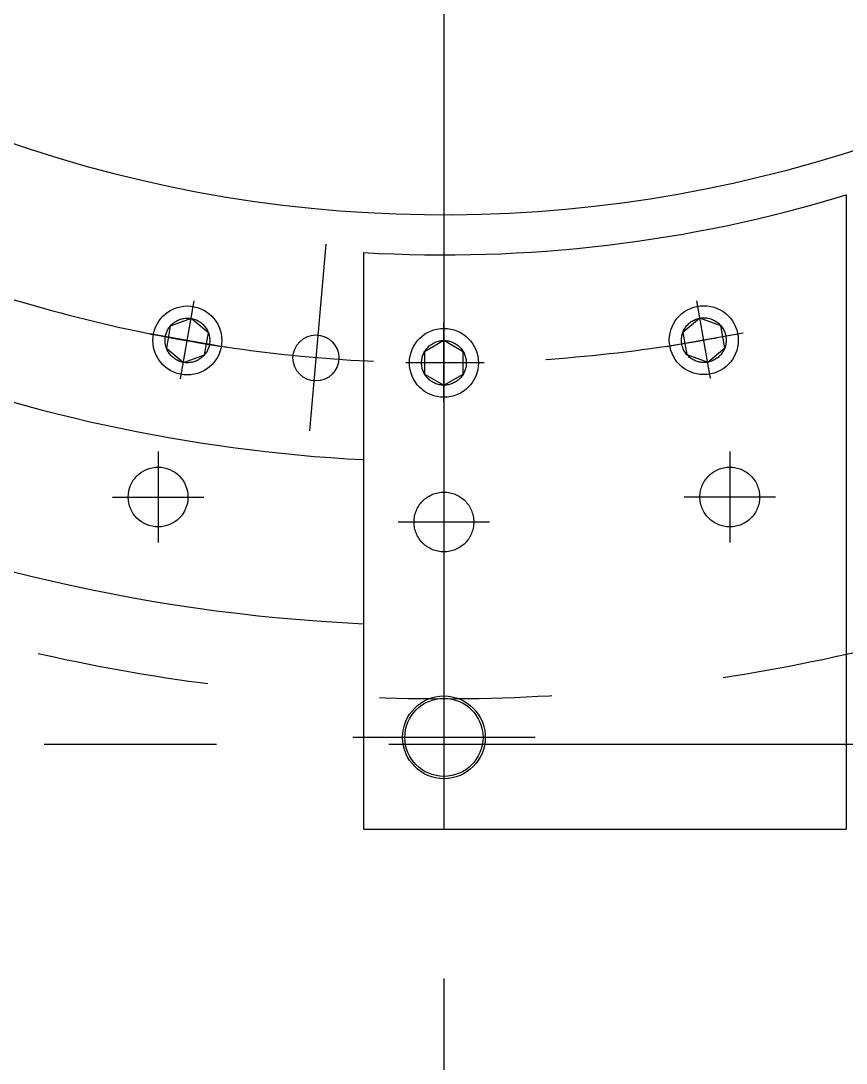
# Model space of a CAD drawing. Header units: millimetres. Extents: x 0 to 12600, y 0 to 8910.
# Drawn here: x 9763 to 10122.1, y 3565.5 to 4019.2 of the extents above; entities that cross this region are included whole.
import ezdxf

# ---------------------------------------------------------------- set-up
doc = ezdxf.new("R2010")
doc.units = ezdxf.units.MM
doc.header["$LTSCALE"] = 300
for name, pattern in [('F', [0.75, 0.5, -0.25]), ('G', [2, 1.25, -0.25, 0.25, -0.25]), ('K', [2.5, 1.25, -0.25, 0.25, -0.25, 0.25, -0.25])]:
    doc.linetypes.add(name, pattern=pattern)
for name, color, linetype in [('01', 7, 'Continuous'), ('04', 2, 'F'), ('05', 4, 'G'), ('07', 6, 'K')]:
    doc.layers.add(name, color=color, linetype=linetype)

# ---------------------------------------------------------------- blocks, each defined once
blk = doc.blocks.new('*U17')
blk.add_circle((0, 0), 9.72)
at = {"layer": '01'}
for p, q in [((0, 9.72), (-8.42, 4.86)), ((8.42, 4.86), (0, 9.72)), ((-8.42, 4.86), (-8.42, -4.86)), ((8.42, -4.86), (8.42, 4.86)), ((-8.42, -4.86), (0, -9.72)), ((0, -9.72), (8.42, -4.86))]:
    blk.add_line(p, q, dxfattribs=at)
blk.add_circle((0, 0), 15, dxfattribs=at)
at = {"layer": '05'}
for p, q in [((0, 17.01), (0, -17.43)), ((-17.45, 0), (16.61, 0))]:
    blk.add_line(p, q, dxfattribs=at)
blk = doc.blocks.new('00')
at = {"layer": '01', "color": 7, "linetype": 'Continuous'}
for p in [(2171.11, 3904.92), (1961.11, 3628.84)]:
    blk.add_line(p, (2171.11, 3628.84), dxfattribs=at)
at = {"layer": '01'}
for p, q in [((1961.11, 3879.86), (1961.11, 3628.84)), ((1893.61, 3844.93), (1886.17, 3851.18)), ((1891.93, 3835.36), (1893.61, 3844.93))]:
    blk.add_line(p, q, dxfattribs=at)
at = {"layer": '01', "color": 7, "linetype": 'Continuous'}
for centre, radius in [((1940.42, 3833.97), 10), ((1996.11, 3668.84), 18)]:
    blk.add_circle(centre, radius, dxfattribs=at)
at = {"layer": '01'}
for centre, radius in [((1871.73, 3773.44), 13), ((1996.11, 3668.84), 17)]:
    blk.add_circle(centre, radius, dxfattribs=at)
for radius, start, end in [(582.5, 241.91024, 118.08976), (761.35, 223.49183, 267.36513), (690, 229.41312, 267.09244)]:
    blk.add_arc((1996.11, 4478.84), radius, start, end, dxfattribs=at)
at = {"layer": '01', "color": 7, "linetype": 'Continuous'}
blk.add_arc((1996.11, 4478.84), 600, 266.65585, 286.95776, dxfattribs=at)
at = {"layer": '04', "color": 2, "linetype": 'F'}
for centre in [(2120.49, 3773.44), (1996.11, 3762.56)]:
    blk.add_circle(centre, 13, dxfattribs=at)
at = {"layer": '05', "color": 4, "linetype": 'G'}
for p, q in [((1996.11, 5279.21), (1996.11, 3681.36)), ((1944.76, 3883.56), (1937.65, 3802.25))]:
    blk.add_line(p, q, dxfattribs=at)
at = {"layer": '05'}
for p, q in [((1871.73, 3793.3), (1871.73, 3753.58)), ((2120.49, 3793.3), (2120.49, 3753.58)), ((1996.11, 3782.42), (1996.11, 3742.7)), ((1851.87, 3773.44), (1891.59, 3773.44)), ((2140.35, 3773.44), (2100.63, 3773.44)), ((2015.97, 3762.56), (1976.25, 3762.56)), ((1996.11, 3708.49), (1996.11, 3629.18)), ((2035.77, 3668.84), (1956.46, 3668.84))]:
    blk.add_line(p, q, dxfattribs=at)
at = {"layer": '05', "color": 4, "linetype": 'G'}
blk.add_arc((1996.11, 4478.84), 647, 234.08536, 125.91464, dxfattribs=at)
at = {"layer": '05'}
for p, rotation in [((1884.48, 3841.6), 169.9999999999961), ((2109.18, 3841.73), 190.0000000000039), ((1996.11, 3831.84), 180)]:
    blk.add_blockref('*U17', p, dxfattribs=dict(at, rotation=rotation))

msp = doc.modelspace()

# ---------------------------------------------------------------- linework, layer by layer
at = {"layer": '05', "color": 4, "linetype": 'G'}
msp.add_line((9947.076, 5252.374), (9947.076, 2169.705), dxfattribs=at)
at = {"layer": '07', "color": 6, "linetype": 'K'}
msp.add_line((3173.076, 3704.33), (10720.076, 3704.33), dxfattribs=at)
msp.add_line((3173.076, 3704.33), (10720.076, 3704.33), dxfattribs=at)
msp.add_circle((9947.076, 4517.749), 793.75, dxfattribs=at)

# ---------------------------------------------------------------- block references
at = {"layer": '01'}
msp.add_blockref('00', (7950.963, 38.484), dxfattribs=at)

doc.saveas('drawing.dxf')
